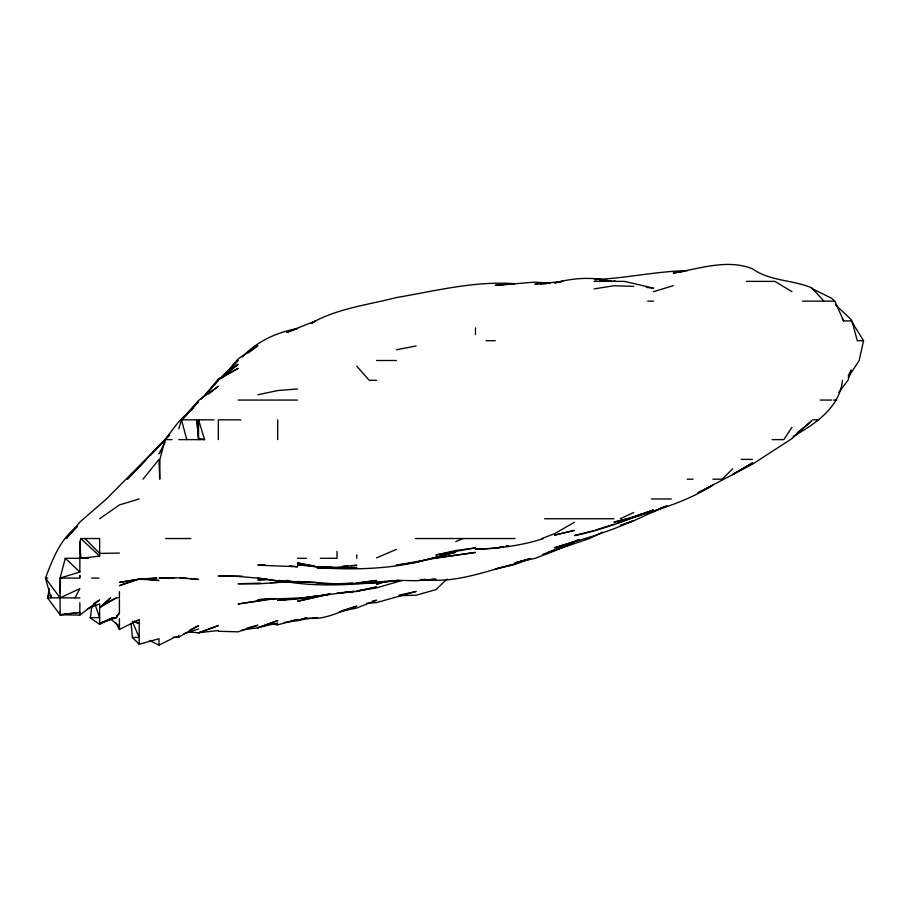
<?xml version="1.0" encoding="UTF-8"?>
<svg xmlns="http://www.w3.org/2000/svg" width="909" height="909" viewBox="0 0 909 909"><rect width="100%" height="100%" fill="white"/><g stroke="black" fill="none" stroke-linecap="round" stroke-linejoin="round"><path stroke-width="1.36" d="M60.085 592.827L60.483 578.079M90.423 617.643L91.684 607.098M49.245 588.634L47.7 597.861L48.745 595.395M835.485 304.856L851.313 319.684L851.313 320.934L863.55 340.716L859.187 360.498L848.233 377.144M79.867 542.241L80.776 538.526L99.649 538.526L99.649 556.092L80.912 558.296L79.867 542.241L79.867 572L60.085 578.079L60.085 614.836L79.867 612.405L60.085 614.779L59.096 612.177M79.867 558.296L65.266 558.296L60.085 578.079L79.458 578.079L79.867 575.363L79.867 578.079M193.583 406.902L178.766 421.594L165.074 439.615L159.916 459.397L159.734 479.179L158.995 459.397L142.997 479.179M793.137 436.388C815.078 424.083 839.711 407.675 842.484 380.28M178.766 428.764L181.482 419.833L198.548 401.653L181.789 419.833L198.548 400.483L218.33 386.257L208.65 394.017M60.085 614.836L47.541 597.861L48.609 595.395M165.233 442.001L158.995 453.886L161.45 450.591M848.313 375.747L851.313 370.077L847.972 380.28L838.791 392.37M74.981 597.861L79.867 588.646L60.085 597.861L45.45 578.079C52.665 559.296 60.051 539.253 76.845 526.765M100.944 622.892L116.511 617.643L119.431 612.484M791.966 427.332L783.797 439.615L772.184 439.615M205.684 394.563L218.33 378.962L238.113 368.384L218.33 379.814L238.113 364.27L220.535 378.496M225.887 373.679L238.113 358.93L257.895 345.704L248.009 353.101M228.5 370.906L237.317 360.498L221.478 378.189M208.491 391.734L218.33 380.28L201.105 399.017M77.151 526.765L66.266 538.526L79.867 522.096L106.421 498.961L169.813 435.047M223.307 376.326L238.113 360.498L220.308 378.303M146.451 459.397L127.442 479.179L169.279 434.843M150.315 455.364L161.791 443.422M181.789 419.833L187.708 413.777M189.674 411.754L193.628 407.709M732.631 468.862L722.121 479.179L712.849 479.179M447.046 579.044L435.922 589.657L416.14 595.213L399.187 595.645M99.649 607.769L110.648 597.861L99.649 607.644L116.42 597.861L108.035 601.872M242.283 356.942C256.906 341.454 276.654 332.251 297.459 328.615L286.903 332.41M797.182 432.82L811.748 420.822L791.966 438.592L752.402 464.249L698.01 492.769L712.849 485.213C688.567 500.439 661.048 509.165 633.721 517.085L650.867 511.437C625.562 520.096 600.792 530.583 574.386 535.583L594.168 530.538M116.329 616.052L119.431 613.677L119.431 599.372M60.085 614.779L79.867 615.086L99.649 599.974L93.832 603.474M99.649 518.744L119.431 504.927L139.213 498.961M311.469 323.115C337.375 308.412 367.827 304.913 396.358 297.573C435.627 290.903 474.862 280.733 515.039 283.71L495.257 285.358L534.822 282.131L550.365 283.188M312.026 323.115L315.673 320.934L286.903 332.239M574.386 522.277L554.604 533.651L541.9 538.526M115.488 622.381L119.431 629.494L139.213 619.438L139.213 644.265L158.995 638.766L158.995 645.14L149.485 640.39M602.815 532.185L589.43 538.526L554.604 550.354L574.386 541.48L554.604 550.888L535.185 558.296L515.039 562.807L530.356 558.649L515.039 563.16L526.902 559.512M158.995 645.14L174.38 637.425L178.766 637.141L198.548 625.676L189.901 629.96M95.07 604.462L99.649 617.643L89.911 617.643L99.649 624.301L113.125 617.643L116.511 617.643M664.627 506.495L633.721 520.823L620.54 525.368L633.721 520.641L613.939 528.799L594.168 535.787L554.604 547.695L574.386 541.514L554.604 550.195L542.73 554.308M662.161 507.62L653.503 511.71L667.104 505.643M620.302 518.744L633.721 512.483M574.386 541.48L548.013 552.433M376.576 557.876L396.358 549.366M455.704 541.673L463.033 538.526M100.876 622.813L113.125 617.643M87.287 608.871L99.649 603.86L99.649 624.301M634.959 516.517L641.14 514.017M133.93 580.203L119.431 585.68L139.213 579.113L156.882 578.079L139.213 579.238L119.431 582.374L139.213 579.113L158.995 580.521L149.758 579.442M630.312 518.312L653.503 509.949L627.869 518.744L613.939 522.164L633.721 517.028M401.664 580.567L376.576 587.884L356.794 591.02L376.576 586.975L356.794 591.452L337.012 593.202L354.158 591.316M257.895 627.812L277.677 620.563L257.895 627.812L242.067 629.88M198.548 632.823L218.33 625.597L198.548 632.823L188.663 631.925M530.436 558.774L515.039 564.375L495.257 568.989L515.039 564.023C485.292 571.079 455.807 583.521 424.617 579.487M617.745 522.868L629.176 518.744M184.05 633.743L198.548 629.017M297.459 620.631L306.822 617.643L297.459 620.631L284.267 622.449M595.486 530.117L613.939 524.243M543.502 538.526C521.596 545.741 498.45 548.457 475.475 549.275L495.257 548.195L503.177 546.786L495.257 548.161M342.295 610.621L356.794 606.178C341.102 610.632 325.57 620.233 308.753 618.177M653.503 291.687L673.285 285.676M317.241 596.713L297.459 601.292L330.421 594.111M247.339 627.983L257.895 625.222L238.113 631.835L218.33 631.266L218.33 630.516L198.548 632.744M272.393 624.097L277.677 624.801L297.459 619.643L290.857 620.881M430.4 558.626C393.642 569.329 355.169 570.148 317.241 567.636M431.695 558.296L455.704 552.217L416.14 562.364L396.358 565.205L434.957 558.296L475.475 552.422L432.832 558.296M257.895 627.562L277.677 623.085M398.994 595.156L416.14 591.464L376.576 602.576L366.691 603.258M339.648 611.666L356.794 607.985L376.576 600.235L372.622 600.974M257.895 394.767L277.677 390.563L297.459 388.961M266.144 599.588L238.113 603.974L276.359 598.486M268.894 599.008L271.632 598.44M329.103 594.043L317.241 596.372L329.103 594.134M396.358 349.783L416.14 345.954M505.813 546.32L508.449 545.854L505.813 546.309M594.168 288.903L613.939 285.756L633.721 286.38M297.459 620.336L315.684 617.643M682.523 271.677L673.285 272.984C699.339 268.984 726.575 258.565 752.402 268.791C770.15 281.335 792.273 279.699 811.748 287.835L823.906 301.152M354.158 591.373L299.936 598.156M356.794 582.964L376.576 580.465L356.794 583.226L337.012 584.044L317.241 583.089L337.012 583.805L352.556 583.146M306.458 597.361L317.241 596.009L297.459 599.054L277.677 600.417L287.562 599.429M290.391 599.145L296.039 598.576M687.42 270.689C656.503 271.155 626.301 278.279 595.577 279.495M399.187 580.385L365.27 582.874M301.64 597.861L257.895 599.679L273.439 598.576M280.495 582.26L270.609 582.749M283.324 582.055L291.8 581.419L257.895 583.908L238.113 583.737L260.724 583.135M396.358 580.84C357.305 584.203 317.809 588.282 278.995 580.328M361.032 583.135L356.794 583.408L376.576 582.805L396.358 580.669L390.711 580.737M342.67 566.148L348.317 565.807M351.147 565.648L356.794 565.307L337.012 567.318L317.241 566.659L320.059 566.637M324.297 567.659L317.241 568.034L332.774 567.671M331.365 566.739L317.241 567.386L297.459 562.819L314.605 566.296M266.371 579.51L257.895 579.897L267.78 579.465M537.651 284.153L534.822 284.267L562.739 281.37L554.604 282.949C572.965 277.972 592.361 276.529 610.928 281.37L605.337 280.756M540.48 284.04L546.127 283.824M264.962 564.943L257.895 565.171L297.459 566.75L289.539 565.864M420.378 579.624L426.026 579.487M174.528 577.681L158.995 578.01L178.766 577.863L198.548 579.442L190.64 578.624M119.431 553.081L99.649 553.411L84.957 538.526M594.338 281.37L624.335 281.37L653.503 288.153L646.435 287.426M242.351 576.17L218.33 575.976L238.113 576.431L257.895 578.101L277.677 580.931L317.241 582.601L297.459 581.476M173.119 637.22L178.766 637.141L178.766 635.471M594.168 281.37L597.133 281.37M746.323 281.37L774.843 281.37L791.966 291.675M647.674 301.152L653.503 301.152M802.522 301.152L834.814 301.152L843.654 320.934L851.313 320.934M486.02 340.716L495.257 340.716M863.55 340.716L857.267 340.716L852.006 320.934M376.576 360.498L396.358 360.498M376.576 380.28L369.202 380.28L356.794 366.202M238.113 400.062L297.459 400.062M820.213 400.062L831.53 400.062M833.371 400.062L836.7 400.062M214.104 419.833L198.548 419.833L204.57 439.615L198.548 438.399L196.855 419.833L181.482 419.833L186.777 439.615M240.919 419.833L218.33 419.833L218.33 439.615M812.612 419.833L818.85 419.833M165.074 439.615L172.096 439.615M178.766 439.615L204.57 439.615M741.165 459.397L752.402 459.397M687.261 479.179L693.067 479.179M651.287 498.961L671.331 498.961M544.605 518.744L613.939 518.744M165.677 538.526L190.81 538.526M415.311 538.526L515.039 538.526M80.912 558.296L88.434 558.296M297.459 558.296L306.572 558.296M320.343 558.296L337.012 558.296L337.012 551.343M47.779 578.079L45.45 578.079L51.04 597.861L51.04 595.043M91.604 578.079L98.956 578.079M47.541 597.861L79.867 597.861M117.511 597.861L119.431 597.861L119.431 591.645M314.412 617.643L317.241 617.643M131.135 623.29L132.339 637.425L139.213 637.425L132.794 622.585M431.684 579.215L435.922 579.26L416.14 580.715L396.358 580.362M180.084 577.692L188.004 578.351M286.153 580.431L288.982 580.692M328.535 567.432L317.241 566.841L337.012 568.352L356.794 567.557L337.012 568.307L331.365 567.727M599.747 280.142L602.542 280.449M141.849 578.51L144.486 578.817M314.605 565.966L297.459 563.694L314.605 566.421M277.677 580.931L257.656 578.079M612.427 281.37L594.168 278.654L610.928 281.37M132.612 621.551L139.213 623.279L134.316 621.029M132.612 621.404L139.213 623.279M275.041 623.847L277.677 624.801M811.748 288.528L831.53 298.197L834.814 301.152M110.932 619.336L119.431 626.131M80.776 538.526L99.649 556.092M65.266 558.296L79.867 572M132.339 637.425L139.213 644.265M842.223 318.604L843.654 320.934M196.855 419.833L198.548 439.615L198.548 419.833M475.475 327.797L475.475 334.626M356.794 554.774L356.794 558.296M277.677 419.833L277.677 439.615M119.431 618.756L119.431 629.494M79.867 602.701L79.867 615.086M752.402 462.942L732.631 474.543L752.402 462.942M579.374 539.514L575.624 541.014L579.374 539.503M574.386 542.718L554.604 550.434L574.386 542.718M385.405 581.408L376.576 584.317L385.416 581.408M574.386 530.424L554.604 535.106L574.386 530.424M455.704 550.524L435.922 554.979L475.475 547.866L455.704 550.524M314.412 566.091L297.459 564.978L314.412 566.125M615.37 281.37L613.939 281.108L615.37 281.37"/></g></svg>
